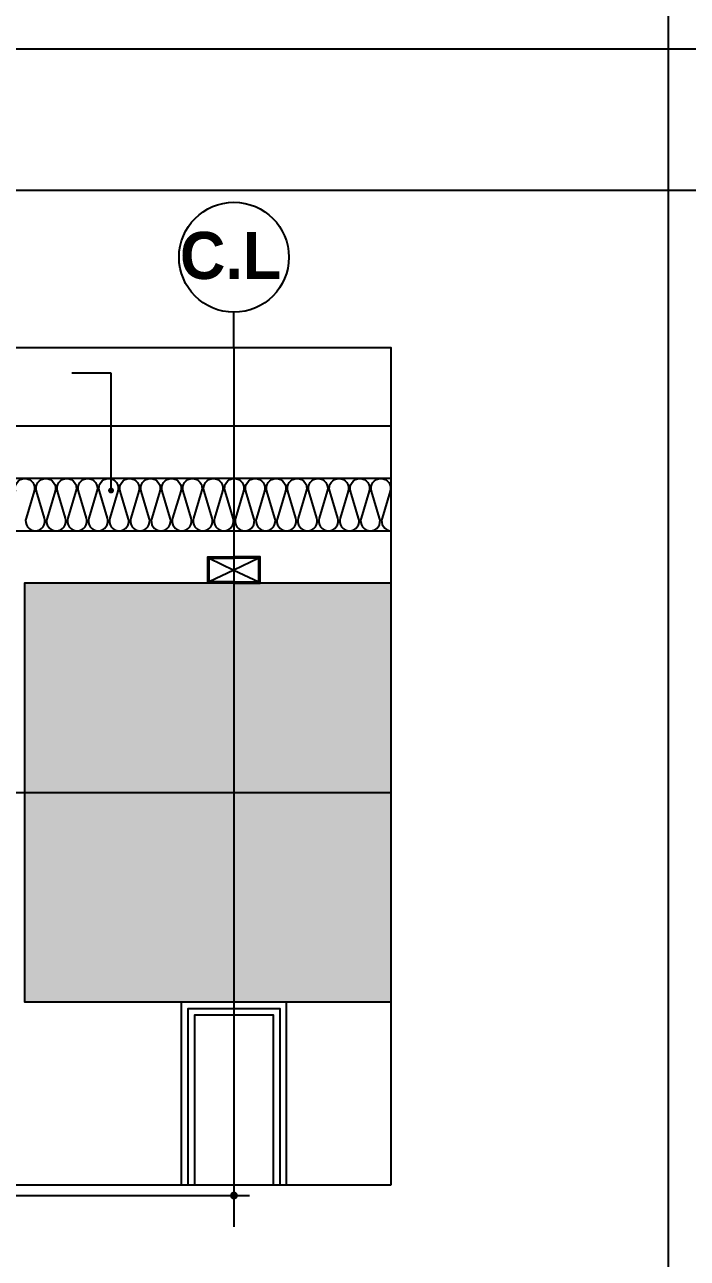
# Model space of a CAD drawing. Extents: x 300 to 49993, y 307 to 8617.
# Drawn here: x 26950 to 28216, y 3007 to 5364 of the extents above; entities that cross this region are included whole.
import ezdxf

# ---------------------------------------------------------------- set-up
doc = ezdxf.new("R2010")
doc.units = 0
doc.header["$LTSCALE"] = 400
doc.header["$MEASUREMENT"] = 0
doc.header["$PDSIZE"] = -5
doc.linetypes.add('CEN', pattern=[62, 60, -1, 0, -1])
doc.linetypes.add('HID', pattern=[0.5, 0.25, -0.25])
doc.layers.get('Defpoints').update_dxf_attribs({"color": 161, "linetype": 'CONTINUOUS'})
for name, color, linetype in [('$RECOVER_210316183841-0', 7, 'CONTINUOUS'), ('0OPEN', 1, 'HID'), ('0PANL', 6, 'CONTINUOUS'), ('0STL', 3, 'CONTINUOUS'), ('A-INSUL', 8, 'CONTINUOUS'), ('CEN', 1, 'CEN'), ('COL', 2, 'CONTINUOUS'), ('col-so', 253, 'CONTINUOUS'), ('DIM', 7, 'CONTINUOUS'), ('FIN', 5, 'CONTINUOUS'), ('sdim', 4, 'CONTINUOUS'), ('SGB', 6, 'CONTINUOUS'), ('SYM', 7, 'CONTINUOUS')]:
    doc.layers.add(name, color=color, linetype=linetype)
doc.layers.add('K', color=161, linetype='CONTINUOUS', plot=False)
doc.styles.add('2020음성 1차', font='나눔고딕Bold.ttf')
doc.dimstyles.new('NDIM(SUB)', dxfattribs={"dimscale": 100, "dimtxt": 1.5, "dimasz": 0.5, "dimexe": 2, "dimexo": 2, "dimgap": 1, "dimtad": 1, "dimdec": 0, "dimdsep": 46, "dimlunit": 6, "dimtxsty": '2020음성 1차', "dimblk1": '_RXDOT', "dimblk2": '_RXDOT', "dimsah": 1, "dimcen": 3, "dimdle": 3, "dimclrd": 7, "dimclre": 7, "dimclrt": 3, "dimadec": 0, "dimazin": 0, "dimtfac": 1, "dimtdec": 0, "dimtix": 1, "dimtmove": 2, "dimatfit": 3, "dimfxl": 1, "dimtolj": 1, "dimtzin": 0, "dimarcsym": 0})

# ---------------------------------------------------------------- blocks, each defined once
blk = doc.blocks.new('_RXDOT')
at = {"layer": '$RECOVER_210316183841-0', "color": 0, "linetype": 'ByBlock'}
blk.add_line((-1, 0), (2, 0), dxfattribs=at)
at = {"layer": '$RECOVER_210316183841-0', "color": 0, "linetype": 'ByBlock', "const_width": 0.5}
blk.add_lwpolyline([(-0.25, 0, 1), (0.25, 0, 1)], format="xyb", close=True, dxfattribs=at)
blk = doc.blocks.new('*D63')
at = {"layer": 'Defpoints', "color": 0}
for p in [(26340, 3307.2), (27350, 3307.2), (27350, 3127.2)]:
    blk.add_point(p, dxfattribs=at)
at = {"layer": 'DIM', "color": 7, "lineweight": -2}
for p, q in [((26340, 3247.2), (26340, 3067.2)), ((27350, 3247.2), (27350, 3067.2)), ((26355, 3127.2), (27335, 3127.2))]:
    blk.add_line(p, q, dxfattribs=at)
at = {"layer": 'DIM', "color": 7, "linetype": 'ByBlock', "lineweight": -2, "xscale": 15, "yscale": 15, "zscale": 15, "rotation": 180}
blk.add_blockref('_RXDOT', (26340, 3127.2), dxfattribs=at)
at = {"layer": 'DIM', "color": 7, "linetype": 'ByBlock', "lineweight": -2, "xscale": 15, "yscale": 15, "zscale": 15}
blk.add_blockref('_RXDOT', (27350, 3127.2), dxfattribs=at)
at = {"layer": 'DIM', "color": 3, "insert": (26845, 3186.1), "char_height": 45, "attachment_point": 5, "style": '2020음성 1차'}
blk.add_mtext('\\A1;1,010', dxfattribs=at)

msp = doc.modelspace()

# ---------------------------------------------------------------- hatches: boundary and pattern name
at = {"layer": 'col-so', "transparency": 33554687}
h = msp.add_hatch(color=256, dxfattribs=at)
h.dxf.hatch_style = 1
h.paths.add_polyline_path([(27650, 3497.2), (27650, 4297.2), (26950, 4297.2), (26950, 3497.2)])

# ---------------------------------------------------------------- linework, layer by layer
at = {"layer": '0OPEN', "color": 1}
for p, q in [((27302.3, 4344.9), (27350, 4322.2)), ((27397.7, 4344.9), (27350, 4322.2)), ((27350, 4322.2), (27302.3, 4299.5)), ((27350, 4322.2), (27397.7, 4299.5))]:
    msp.add_line(p, q, dxfattribs=at)
at = {"layer": '0PANL'}
msp.add_lwpolyline([(27650, 4497.2), (26250, 4497.2), (26250, 4397.2), (27650, 4397.2)], dxfattribs=at)
at = {"layer": '0STL'}
for points in [[(27350, 4297.2), (27300, 4297.2), (27300, 4347.2), (27350, 4347.2)], [(27350, 4299.5), (27302.3, 4299.5), (27302.3, 4344.9), (27350, 4344.9)], [(27350, 4297.2), (27400, 4297.2), (27400, 4347.2), (27350, 4347.2)], [(27350, 4299.5), (27397.7, 4299.5), (27397.7, 4344.9), (27350, 4344.9)]]:
    msp.add_lwpolyline(points, dxfattribs=at)
at = {"layer": 'A-INSUL'}
msp.add_lwpolyline([(26932.7, 4473, -0.509267), (26950.4, 4497.2, -0.509267), (26968, 4473), (26952.7, 4421.5, 0.509267), (26970.4, 4397.2, 0.509267), (26988, 4421.5), (26972.7, 4473, -0.509267), (26990.4, 4497.2, -0.509267), (27008, 4473), (26992.7, 4421.5, 0.509267), (27010.4, 4397.2, 0.509267), (27028.1, 4421.5), (27012.7, 4473, -0.509267), (27030.4, 4497.2, -0.509267), (27048.1, 4473), (27032.7, 4421.5, 0.509267), (27050.4, 4397.2, 0.509267), (27068.1, 4421.5), (27052.8, 4473, -0.509267), (27070.4, 4497.2, -0.509267), (27088.1, 4473), (27072.8, 4421.5, 0.509267), (27090.4, 4397.2, 0.509267), (27108.1, 4421.5), (27092.8, 4473, -0.509267), (27110.4, 4497.2, -0.509267), (27128.1, 4473), (27112.8, 4421.5, 0.509267), (27130.4, 4397.2, 0.509267), (27148.1, 4421.5), (27132.8, 4473, -0.509267), (27150.5, 4497.2, -0.509267), (27168.1, 4473), (27152.8, 4421.5, 0.509267), (27170.5, 4397.2, 0.509267), (27188.1, 4421.5), (27172.8, 4473, -0.509267), (27190.5, 4497.2, -0.509267), (27208.1, 4473), (27192.8, 4421.5, 0.509267), (27210.5, 4397.2, 0.509267), (27228.2, 4421.5), (27212.8, 4473, -0.509267), (27230.5, 4497.2, -0.509267), (27248.2, 4473), (27232.8, 4421.5, 0.509267), (27250.5, 4397.2, 0.509267), (27268.2, 4421.5), (27252.9, 4473, -0.509267), (27270.5, 4497.2, -0.509267), (27288.2, 4473), (27272.9, 4421.5, 0.509267), (27290.5, 4397.2, 0.509267), (27308.2, 4421.5), (27292.9, 4473, -0.509267), (27310.5, 4497.2, -0.509267), (27328.2, 4473), (27312.9, 4421.5, 0.509267), (27330.5, 4397.2, 0.509267), (27348.2, 4421.5), (27332.9, 4473, -0.509267), (27350.6, 4497.2, -0.509267), (27368.2, 4473), (27352.9, 4421.5, 0.509267), (27370.6, 4397.2, 0.509267), (27388.2, 4421.5), (27372.9, 4473, -0.509267), (27390.6, 4497.2, -0.509267), (27408.2, 4473), (27392.9, 4421.5, 0.509267), (27410.6, 4397.2, 0.509267), (27428.3, 4421.5), (27412.9, 4473, -0.509267), (27430.6, 4497.2, -0.509267), (27448.3, 4473), (27432.9, 4421.5, 0.509267), (27450.6, 4397.2, 0.509267), (27468.3, 4421.5), (27453, 4473, -0.509267), (27470.6, 4497.2, -0.509267), (27488.3, 4473), (27473, 4421.5, 0.509267), (27490.6, 4397.2, 0.509267), (27508.3, 4421.5), (27493, 4473, -0.509267), (27510.6, 4497.2, -0.509267), (27528.3, 4473), (27513, 4421.5, 0.509267), (27530.6, 4397.2, 0.509267), (27548.3, 4421.5), (27533, 4473, -0.509267), (27550.7, 4497.2, -0.509267), (27568.3, 4473), (27553, 4421.5, 0.509267), (27570.7, 4397.2, 0.509267), (27588.3, 4421.5), (27573, 4473, -0.509267), (27590.7, 4497.2, -0.509267), (27608.3, 4473), (27593, 4421.5, 0.509267), (27610.7, 4397.2, 0.509267), (27628.4, 4421.5), (27613, 4473, -0.509267), (27630.7, 4497.2, -0.509267), (27648.4, 4473), (27633, 4421.5, 0.497434), (27650, 4397.3, 0.497434)], format="xyb", dxfattribs=at)
at = {"layer": 'CEN'}
for p, q in [((27350, 4747.2), (27350, 3147.2)), ((26050, 4397.2), (27650, 4397.2)), ((26050, 3897.2), (27650, 3897.2))]:
    msp.add_line(p, q, dxfattribs=at)
at = {"layer": 'COL'}
msp.add_lwpolyline([(27650, 4297.2), (26950, 4297.2), (26950, 3497.2), (27650, 3497.2)], dxfattribs=at)
at = {"layer": 'FIN'}
msp.add_line((27650, 4597.2), (26050, 4597.2), dxfattribs=at)
at = {"layer": 'K', "ltscale": 10}
msp.add_lwpolyline([(27650, 3147.2), (26050, 3147.2), (26050, 4747.2), (27650, 4747.2)], close=True, dxfattribs=at)
at = {"layer": 'sdim'}
for points in [[(28180.1, 7687.2), (28180.1, 307.2)], [(36142.4, 5317.2), (25500, 5317.2)], [(36142.4, 5047.2), (25500, 5047.2)]]:
    msp.add_lwpolyline(points, dxfattribs=at)
at = {"layer": 'SGB'}
for points in [[(27250, 3147.2), (27250, 3497.2), (27450, 3497.2), (27450, 3147.2)], [(27262.5, 3147.2), (27262.5, 3484.7), (27437.5, 3484.7), (27437.5, 3147.2)], [(27275, 3147.2), (27275, 3472.2), (27425, 3472.2), (27425, 3147.2)]]:
    msp.add_lwpolyline(points, dxfattribs=at)
at = {"layer": 'SYM', "color": 7}
for p, q in [((27115.1, 4698.1), (27040, 4698.1)), ((27115.1, 4474), (27115.1, 4698.1))]:
    msp.add_line(p, q, dxfattribs=at)
at = {"layer": 'SYM'}
msp.add_lwpolyline([(27350, 4747.2), (27350, 4814.7, -1), (27350, 5024.7, -1), (27350, 4814.7)], format="xyb", dxfattribs=at)
at = {"layer": 'SYM', "color": 7, "const_width": 5.62}
msp.add_lwpolyline([(27113.9, 4476.6, 1), (27116.3, 4471.5, 1)], format="xyb", close=True, dxfattribs=at)

# ---------------------------------------------------------------- texts
at = {"layer": 'SYM', "color": 1, "style": '2020음성 1차'}
msp.add_text('C.L', height=90, dxfattribs=at).set_placement((27246.7, 4878.2))

# ---------------------------------------------------------------- dimensions: what is measured, and where the dimension line sits
at = {"layer": 'DIM'}
dim = msp.add_linear_dim(base=(27350, 3127.2), p1=(26340, 3307.2), p2=(27350, 3307.2), dimstyle='NDIM(SUB)', override={"dimscale": 30}, dxfattribs=at)
dim.commit()
dim.dimension.update_dxf_attribs({"geometry": '*D63', "text_midpoint": (26845, 3186.1)})

doc.saveas('drawing.dxf')
